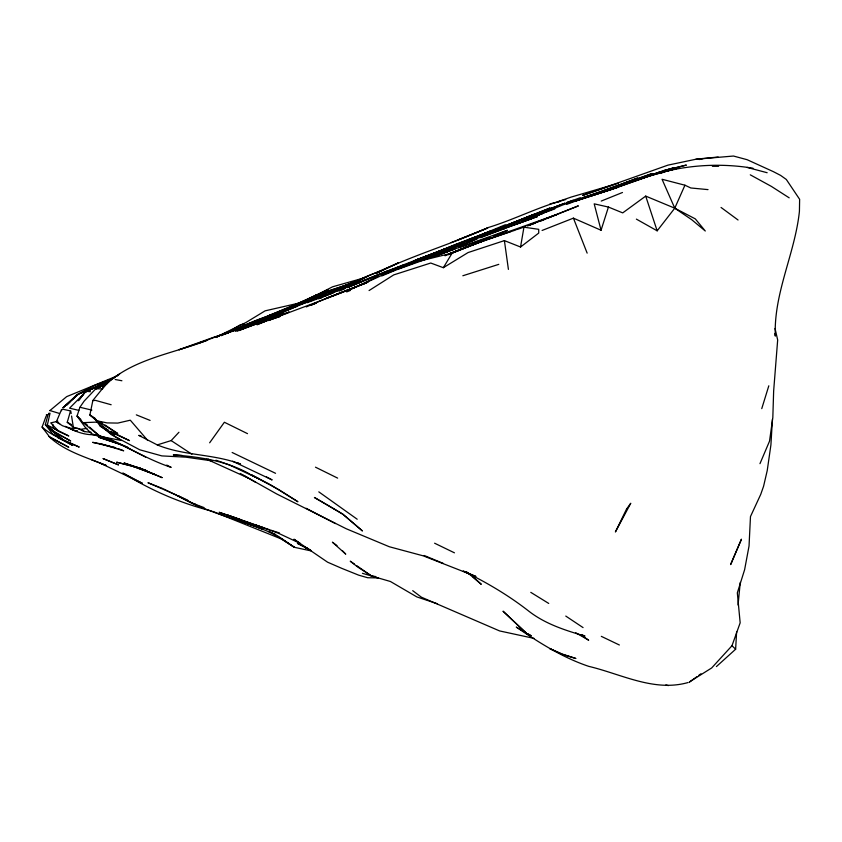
<?xml version="1.0" encoding="UTF-8"?>
<svg xmlns="http://www.w3.org/2000/svg" width="842" height="842" viewBox="0 0 842 842"><rect width="100%" height="100%" fill="white"/><g stroke="black" fill="none" stroke-linecap="round" stroke-linejoin="round"><path stroke-width="1.26" d="M738.045 605.009L740.255 582.422M716.405 666.58L735.634 649.224L736.624 631.668M772.419 419.337L770.914 444.902L767.241 470.51L763.589 486.244L760.747 494.349L750.475 516.578L749.043 545.984L744.612 569.729L737.329 592.863L740.16 622.827L731.982 645.73L711.669 667.969L689.377 681.946M520.545 247.011L523.945 227.193L538.701 229.319L538.733 233.066L520.545 247.011L504.4 240.612L468.057 252.568L443.334 267.703L430.746 263.03L393.719 274.902L369.08 290.543M92.704 401.213L89.894 414.917L108.334 430.915L129.468 440.629L110.765 431.336M46.72 415.632L46.394 414.706L48.047 414.727L45.342 424.652L50.162 429.294L70.707 441.008L55.572 432.956L47.331 425.105L50.036 413.264L48.562 413.38L48.889 414.338M86.936 428.368L81 429.304L73.349 427.241L67.244 422.284L70.402 411.38M761.757 408.633L768.809 385.804M542.09 230.455L573.413 218.141L601.051 230.245L608.429 207.058L622.712 212.889L645.698 196.102L674.768 208.185L695.303 218.878L705.291 231.013L691.798 219.762L674.768 208.185L662.044 179.262L684.935 185.208L690.808 187.976L708.027 189.618M79.58 408.296L77.043 416.085L85.642 427.873L91.925 433.914L100.082 436.388L121.427 440.503M48.973 436.545L68.791 447.27L49.689 437.061L42.1 427.083L46.121 416.085M759.968 463.668L769.514 441.187L772.819 417.674L773.651 390.93L777.671 339.968L775.04 328.485M684.935 185.208L674.768 208.185L657.16 230.824L636.373 219.12M443.334 267.703L452.165 253.063L482.066 241.296M79.832 407.36L84.179 401.066L95.135 389.457L107.092 383.489M209.647 442.797L224.372 422.252L247.516 433.651M79.159 399.992L83.747 394.014L78.159 400.771M107.944 381.9L92.704 400.634L95.451 400.371L111.155 404.739M452.165 253.063L417.095 261.725L383.194 274.66C346.073 292.648 306.656 305.278 268.324 320.549L280.007 316.455L213.773 337.221L178.978 349.756L207.585 340.126C172.694 353.893 129.405 359.239 102.703 387.909L108.765 381.679M141.224 436.061L138.762 435.367L157.254 444.902L171.168 440.587L178.946 432.251M71.938 399.939L77.096 394.635L94.683 385.331L114.028 378.058M67.097 405.023L70.728 401.245M74.37 397.466L77.096 394.635L63.066 407.707L78.474 394.035L63.066 407.707M111.439 379.553L85.474 392.119L69.57 408.17L78.832 410.37M49.857 410.612L66.676 396.624L118.596 375.3M689.482 682.094L696.787 676.789M698.871 675.273L700.965 673.758M109.734 380.184L119.648 373.953M228.424 332.064L240.117 324.907L243.748 323.949M96.041 388.846L108.439 382.205M300.236 302.815L327.98 289.785M85.474 392.119L102.766 383.415M349.462 290.08L378.258 276.292M300.468 302.92L310.793 297.931M216.005 337.2L234.044 329.169M474.246 239.507L460.869 245.938L474.246 239.507L504.6 228.487L480.603 237.697M99.998 386.931L107.018 383.563M348.051 284.88L367.838 276.218L345.788 285.785M322.654 293.563L328.38 290.837L351.156 283.565M255.431 322.939L284.143 310.372L361.302 281.828L352.145 285.691M256.831 322.254L269.714 316.213L236.897 330.611M324.612 291.427L311.94 297.384L332.653 286.775L364.912 277.681M292.648 305.93L315.96 295.132L337.358 288.49M237.528 330.622L262.02 319.707L238.139 330.58M215.973 337.347L219.225 335.853L215.731 337.389M221.13 335.716L231.855 330.843M225.098 334.032L245.064 325.012L242.159 326.307M221.246 335.242L246.506 324.623L268.63 317.434M340.694 288.153L363.418 278.46L342.21 287.564L349.156 284.396M245.317 324.833L271.977 314.476L255.189 320.697L223.698 334.548L230.298 331.653M342.199 287.543L368.901 275.481L380.7 271.019M238.665 330.485L251.579 325.223L238.591 330.38M279.681 312.203L306.635 300.899L289.964 307.53M389.93 270.892L403.844 264.756M565.708 199.543C539.175 206.553 514.62 219.436 488.36 227.498C451.607 244.212 412.496 255.221 376.374 273.24L398.266 262.904C363.365 278.565 327.77 292.385 292.553 307.298L318.497 296.247M96.683 387.141L78.685 393.972L104.84 383.078M267.588 318.929L266.619 319.318L294.647 307.183M361.144 284.87L367.522 282.07M217.731 336.358L245.738 322.623L265.104 310.845L302.099 302.383M306.267 306.92L328.085 297.552L357.145 286.364L326.338 298.31L366.07 283.028M381.773 275.944L395.698 270.114M345.83 285.764L360.323 279.565M340.663 288.175L359.145 280.302M257.094 324.812L284.27 313.308L257.284 324.433M430.651 254.863L454.848 244.643L486.571 232.697L414.201 260.746M235.571 331.295L254.263 323.433M448.133 254.6L477.561 242.738L516.009 229.908M541.174 220.888L545.5 219.078M339.063 291.153L345.01 288.669M347.388 287.669L350.956 286.185M424.884 257.294L425.81 256.915M493.833 235.981L507.421 230.308L429.304 258.01L448.06 251.316L432.22 257.452M292.858 305.899L297.584 303.93M301.141 302.457L321.528 294.058L304.246 301.004L326.201 293.016M505.421 224.709L480.424 235.086L490.823 230.761M276.902 313.35L278.755 312.582M282.259 311.329L258.42 321.202L262.02 319.707M510.726 231.497L465.679 247.253L445.029 255.768M233.697 330.348L288.764 308.004M392.246 270.008L398.034 267.63M400.35 266.682L453.87 245.79M454.943 245.348L492.917 230.729M336.621 289.869L341.031 288.069M482.982 234.276L564.856 203.29L508.821 224.414L550.205 207.963L493.938 230.382M310.445 305.393L316.245 303.036L310.351 305.414M534.638 214.068L508.821 224.414L531.902 215.226M254.852 323.149L260.925 320.686M263.346 319.707L266.988 318.234M240.223 329.643C271.513 317.087 302.141 303.152 334.074 292.29L334.221 292.227M291.521 306.456L267.966 315.96L314.792 296.289L359.229 280.207M288.532 309.551L292.027 308.14M473.604 237.981L457.648 244.422L479.856 235.486L538.669 213.921L415.916 260.041L375.311 275.671L347.809 287.301L401.645 265.988L382.742 272.871M601.23 201.07L622.48 192.492M458.785 239.602L487.781 227.929L451.144 242.622M256.578 321.16L231.15 331.369L234.665 330.001M315.718 297.447L282.512 310.403L311.403 299.878M359.029 280.281L334.79 290.006L349.23 284.238M387.394 271.124L334.074 292.29M546.721 218.594L578.38 205.869L527.45 225.835L556.583 214.605L486.844 239.37L448.449 254.568M229.94 331.843L227.54 332.811L230.529 331.622M320.613 297.794L326.496 295.447M328.843 294.5L333.548 292.616M318.444 298.689L322.033 297.258M325.622 295.826L332.8 292.963L307.141 302.72M346.672 291.921L350.314 290.469M255.684 321.802L262.757 318.981M265.114 318.044L271.008 315.697M264.82 318.981L251.684 324.202L265.03 318.992M238.917 330.59L277.197 316.034L238.318 330.506M409.728 263.325L413.369 261.873M418.221 259.946L421.863 258.505M61.571 409.654L62.729 409.191L70.739 410.959L71.181 413.527M318.613 297.015L322.212 295.584M329.411 292.732L333.011 291.3M465.679 247.253L449.354 253.726L484.981 240.233M431.167 256.347L434.335 255.094M333.453 290.027L329.001 291.764L342.178 287.322M237.591 330.674L265.409 319.792M246.79 325.191L243.864 326.328L272.797 315.908M435.535 254.631L472.236 240.907M346.262 290.669L359.997 285.312M355.766 281.891L352.409 283.186L355.629 282.123M241.254 327.327L266.44 318.16M237.549 330.695L239.875 329.79M473.372 240.507L476.982 239.096M246.411 325.465L252.284 323.191M499.811 228.056L513.378 223.025L415.916 260.041L456.511 244.885L441.25 250.379L447.355 248.201M617.533 185.777L637.689 177.999L595.515 193.776L581.917 197.975L652.245 173.536L596.346 193.786L611.734 187.913M357.871 281.07L348.399 284.712L355.461 282.165M206.185 340.421L238.812 328.243M318.929 298.678L322.591 297.268M566.74 204.353L590.495 195.449L569.887 202.596M235.129 329.811L238.76 328.433M87.305 390.72L100.345 385.752M368.122 282.133L360.776 284.922L364.344 283.586M557.741 201.743L571.213 197.06L618.533 183.209L582.59 195.439L667.938 165.137L695.86 159.254L733.477 156.033L747.107 159.696L773.398 171.663L780.639 175.42L786.312 179.462L799.626 199.301L799.426 211.279C795.006 253.61 773.598 292.963 775.303 336.105L774.987 333.558M554.836 208.89L521.524 221.088L543.164 213.247L529.386 218.825L562.656 204.995L585.832 197.07M396.919 269.661L448.06 251.316L433.946 256.536M288.196 308.856L284.143 310.372L308.93 301.183M549.489 208.974L564.856 203.29M429.946 256.789L389.299 271.987L446.397 250.032L472.351 240.875M198.891 343.115L204.964 340.873M497.727 228.866L468.457 239.696L493.423 230.582M361.407 279.176L364.67 277.997M531.702 218.625L502.285 229.266L537.491 216.541L515.999 224.225M580.443 197.66L566.245 202.764L573.213 200.259M608.629 190.418L652.371 175.083L677.842 168.116L644.972 177.262L636.11 180.493L661.591 171.41L686.356 165.074L663.254 170.726L673.242 167.958L644.562 177.178L661.591 171.41L608.629 190.418L575.56 201.059L617.418 187.419L591.842 195.723M433.998 256.526L454.985 249.053M458.637 247.758L489.655 237.57M517.22 229.477L525.703 226.487M529.334 225.214L535.386 223.077M293.405 307.593L297.121 306.383M462.837 275.755L498.79 264.356M335.569 289.785L315.96 295.132L335.748 289.901M337.979 288.332L349.998 284.775M699.155 159.538L702.912 158.485M486.444 233.034L500.801 229.287M550.015 203.89L560.141 201.459M57.93 421.232L50.73 422.884L58.908 431.525L68.791 435.977L47.331 425.105M326.696 291.921L332.843 290.616M688.146 682.515C654.108 692.219 621.28 674.053 588.716 666.348C562.498 657.549 538.985 642.551 516.272 627.101L525.324 632.342M662.991 172.547L657.939 173.42C688.661 164.737 721.562 162.98 752.99 168.232M96.946 388.762L102.619 388.941M695.86 159.254L718.152 157.012M98.619 422.031L83.053 422.663L77.043 416.085L80.885 419.474M712.374 166.306L718.626 166.306M95.241 434.577C84.653 435.493 74.601 431.136 65.392 426.368M362.449 573.307L377.9 577.907L367.68 577.738L358.692 575.16L341.915 568.413L327.591 562.193L293.942 539.227L300.036 543.374L278.365 533.207L226.372 514.694L263.178 527.608M49.846 410.528L59.477 413.464M80.127 407.307L91.873 410.117M182.209 455.469L173.336 454.89C199.796 456.869 226.498 460.848 249.927 474.141M86.852 391.372L90.462 391.709M61.634 410.696L61.487 409.696L56.298 421.937L62.497 425.736L69.486 428.21L77.696 428.441L84.653 431.62L91.094 432.304M157.254 444.902C184.072 455.985 213.647 453.743 240.528 464.142L237.065 462.553M354.514 564.151L350.24 561.182L357.839 567.108L371.606 576.033L375.458 576.486M68.065 427.326L73.359 430.241L77.201 430.925M534.07 638.383L499.601 630.932L421.379 597.178L412.706 590.663M115.207 379.51L121.901 380.752M100.166 443.734L92.609 442.345L115.722 447.807M310.993 550.878L294.374 547.3L281.049 538.848L212.584 511.326M95.241 418.495L89.894 414.917L97.419 420.916L107.081 422.905L117.838 423.084L130.299 420.19L147.729 440.461M73.359 430.241L77.201 431.041M608.429 207.058L594.189 203.838L601.051 230.245M90.999 434.198L110.576 439.198L99.724 435.914M437.43 603.767L416.843 596.915L390.425 581.496L371.606 576.033L356.65 565.635M747.128 167.421L767.157 172.726M115.722 447.776L99.788 443.576L123.679 450.807L118.069 448.544M665.854 684.946L668.359 685.62M371.606 576.033L377.9 577.907M529.629 634.773L527.271 634.068L503.158 611.292L527.271 634.068L531.144 635.836M211.342 510.936C180.272 503.169 150.939 490.233 123.669 473.478L122.858 472.941M270.819 530.165L279.47 532.954M215.931 460.237L219.657 461.458M123.037 445.323L98.946 437.303L123.037 445.323L111.46 439.808M255.989 525.103L269.577 529.744M196.081 504.537L191.302 502.874L204.132 507.621M163.674 488.992L197.007 505.505L177.862 495.696C204.017 511.389 233.918 518.062 262.072 528.976L233.466 518.409L253.716 525.618M220.762 461.858L229.655 465.058L259.725 479.214L251.021 474.709L269.503 484.182M96.167 434.809C122.29 443.113 145.182 458.785 171.179 467.394L166.737 465.068M91.483 459.679L106.281 465.51C86.758 457.406 65.508 451.733 49.573 437.093M162.601 488.507L147.96 482.729L176.736 495.128M308.109 548.616L297.415 543.353L310.698 550.289L304.604 547.226L309.877 549.91M243.633 475.372L276.702 493.959L346.283 528.776L389.309 546.742L423.273 555.857L475.972 576.496L463.258 571.055C486.518 582.327 508.926 595.568 529.281 611.534C545.669 624.122 565.435 630.405 585.011 636.11L581.622 634.658M136.32 414.853L150.097 420.421M129.689 448.818L124.142 445.902L127.752 447.249M280.407 538.333L282.765 539.29M206.679 459.195L248.422 478.13L255.579 482.287M424.179 555.488L443.397 563.466M254.905 526.039L276.018 534.786L268.872 531.597L281.891 538.985L294.374 547.3L277.534 535.828M208.1 459.111L212.089 460.9L185.882 457.164L161.843 455.901L139.783 449.796L111.323 434.683L104.166 428.357M187.766 500.232L177.809 495.622M275.555 473.309L232.15 452.491M601.314 636.352L619.365 644.993M434.609 543.206L454.448 552.826M57.435 422.495L59.708 423.6M315.476 467.173L337.642 478.119M108.429 430.178L100.24 426.105L94.02 417.832L95.977 419.495M232.613 461.205L272.145 479.94L266.451 476.898M100.23 463.153L142.319 483.276L123.669 473.478M306.088 508.273L335.453 523.577M124.163 445.913L145.603 457.101M251.084 474.751L279.218 489.897L297.921 501.748L270.545 484.76M67.244 422.284L71.602 424.621M81.39 429.862L84.653 431.62M750.285 174.831L771.409 186.419L789.186 197.838M575.77 632.763L588.674 640.215L581.601 635.3M240.307 473.446L248.422 478.13M527.587 633.647L530.976 635.615M108.334 430.915L100.24 426.105L119.417 439.482L117.459 437.819M58.908 431.525L53.204 428.031L52.857 424.347M530.786 592.358L548.731 603.44M97.419 420.916L117.701 433.525L104.871 424.936M171.168 440.587L191.913 454.227M565.771 616.07L583.064 627.595M100.587 422.074L102.735 423.505M55.572 432.956L50.162 429.294L63.739 440.366L79.243 447.081C66.592 441.008 52.678 436.398 42.1 427.083M318.802 491.865L357.208 519.24M738.055 220.004L721.057 207.458M337 545.605L332.401 542.185L345.757 554.152L342.294 550.563M83.053 422.663L100.082 436.388L89.515 427.083M466.542 571.76L481.277 584.316L472.772 576.57M111.607 432.82L114.533 435.314M84.716 422.852L87.6 425.389M731.982 645.73L735.634 649.224M573.413 218.141L587.148 253.126M645.698 196.102L657.16 230.824M71.581 416.022L73.349 427.241M504.4 240.612L508.41 269.387M731.824 561.73L730.624 564.603L741.455 539.185L731.824 561.73M626.553 509.073L615.407 531.965L630.763 503.253L626.553 509.073M347.788 285.08L336.632 289.332L347.788 285.08M275.05 317.297L261.504 322.665L289.206 312.024L275.05 317.297M133.036 466.331L116.638 462.205L140.025 468.205L146.803 470.794L124.027 462.984L140.025 468.205L162.032 477.614L140.025 468.205L133.036 466.331L155.296 474.678L133.036 466.331M575.717 658.444L562.309 654.36L549.858 648.666L562.393 654.108L575.717 658.444M233.823 517.314L219.12 512.304L241.086 519.882L233.823 517.314M118.385 464.837L103.177 458.648L118.385 464.837M63.739 440.366L57.909 437.577L72.738 445.45L52.593 433.935L45.342 424.652L63.739 440.366M333.958 508.81L314.403 497.475L342.936 514.262L362.302 530.839L342.936 514.262L333.958 508.81"/></g></svg>
